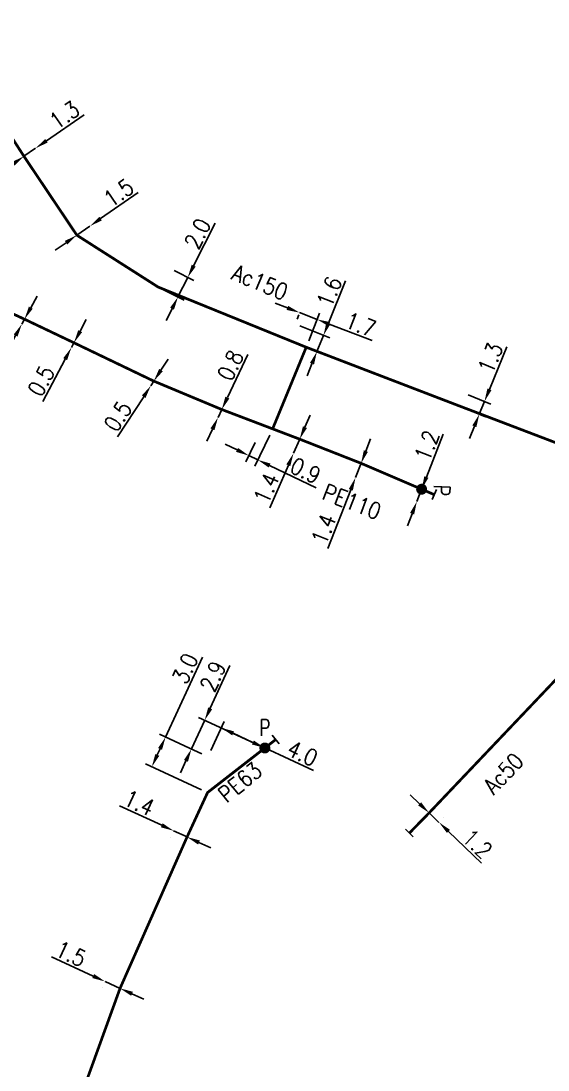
# Model space of a CAD drawing. Header units: millimetres. Extents: x 133989 to 135004, y 130988 to 132014.
# Drawn here: x 134578.6 to 134626.8, y 131349.5 to 131445.4 of the extents above; entities that cross this region are included whole.
import ezdxf
from ezdxf.enums import TextEntityAlignment as Align

# ---------------------------------------------------------------- set-up
doc = ezdxf.new("R2010")
doc.units = ezdxf.units.MM
doc.header["$PDMODE"] = 34
doc.linetypes.add('L_25_AP', pattern=[2000, 1000, 1000])
doc.linetypes.add('L_25_PE', pattern=[2000, 1000, 1000])
doc.layers.get('0').update_dxf_attribs({"linetype": 'CONTINUOUS'})
doc.layers.get('Defpoints').update_dxf_attribs({"linetype": 'CONTINUOUS'})
for name, color, linetype in [('L_150', 1, 'CONTINUOUS'), ('L_300', 7, 'CONTINUOUS'), ('L_340', 7, 'CONTINUOUS')]:
    doc.layers.add(name, color=color, linetype=linetype)
doc.styles.add('G_ROMANS', font='ROMANS.SHX', dxfattribs={"width": 0.75})
doc.styles.get("Standard").update_dxf_attribs({"font": 'romans.shx', "width": 0.85})
doc.dimstyles.get("Standard").update_dxf_attribs({"dimtxt": 1.5, "dimasz": 1.2, "dimexe": 0.625, "dimexo": 0.625, "dimgap": 0.25, "dimtad": 1, "dimdec": 1, "dimzin": 0, "dimdsep": 46, "dimtxsty": 'Standard', "dimcen": -0.5, "dimadec": 0, "dimazin": 0, "dimtfac": 1, "dimtdec": 1, "dimtmove": 0, "dimatfit": 3, "dimfxl": 0, "dimtolj": 1, "dimtzin": 0, "dimarcsym": 0})

# ---------------------------------------------------------------- blocks, each defined once
blk = doc.blocks.new('*D423')
at = {"layer": 'Defpoints', "color": 0, "linetype": 'Continuous', "transparency": 16777216}
for p in [(134591.847, 131379.932), (134595.067, 131378.447), (134595.688, 131374.857)]:
    blk.add_point(p, dxfattribs=at)
at = {"layer": 'L_150', "color": 0, "linetype": 'Continuous', "lineweight": -2, "transparency": 16777216}
for p, q in [((134591.847, 131379.932), (134595.211, 131387.224)), ((134594.499, 131378.709), (134591.28, 131380.194)), ((134591.093, 131378.298), (134591.345, 131378.843)), ((134595.121, 131375.118), (134590.023, 131377.47))]:
    blk.add_line(p, q, dxfattribs=at)
at = {"layer": 'L_150', "color": 0, "linetype": 'Continuous', "transparency": 16777216}
for points in [[(134591.163, 131378.926), (134591.526, 131378.759), (134591.847, 131379.932)], [(134590.912, 131378.382), (134591.275, 131378.214), (134590.591, 131377.208)]]:
    blk.add_solid(points, dxfattribs=at)
at = {"layer": 'L_150', "color": 0, "linetype": 'Continuous', "transparency": 16777216, "insert": (134593.639, 131386.203), "char_height": 1.5, "attachment_point": 5, "rotation": 65.23661}
blk.add_mtext('\\A1;3.0', dxfattribs=at)
blk = doc.blocks.new('*D424')
at = {"layer": 'Defpoints', "color": 0, "linetype": 'Continuous', "transparency": 16777216}
for p in [(134592.588, 131371.359), (134592.588, 131371.359), (134593.814, 131370.794)]:
    blk.add_point(p, dxfattribs=at)
at = {"layer": 'L_150', "color": 0, "linetype": 'Continuous', "lineweight": -2, "transparency": 16777216}
for p, q in [((134591.499, 131371.862), (134587.639, 131373.642)), ((134593.814, 131370.794), (134592.588, 131371.359)), ((134592.326, 131370.792), (134592.326, 131370.792)), ((134593.552, 131370.226), (134593.552, 131370.226)), ((134594.904, 131370.291), (134595.993, 131369.789))]:
    blk.add_line(p, q, dxfattribs=at)
at = {"layer": 'L_150', "color": 0, "linetype": 'Continuous', "transparency": 16777216}
for points in [[(134591.582, 131372.044), (134591.415, 131371.68), (134592.588, 131371.359)], [(134594.987, 131370.473), (134594.82, 131370.11), (134593.814, 131370.794)]]:
    blk.add_solid(points, dxfattribs=at)
at = {"layer": 'L_150', "color": 0, "linetype": 'Continuous', "transparency": 16777216, "insert": (134589.443, 131373.911), "char_height": 1.5, "attachment_point": 5, "rotation": 335.23661}
blk.add_mtext('\\A1;1.4', dxfattribs=at)
blk = doc.blocks.new('*D425')
at = {"layer": 'Defpoints', "color": 0, "linetype": 'Continuous', "transparency": 16777216}
for p in [(134594.215, 131378.84), (134600.926, 131378.933), (134595.719, 131378.146)]:
    blk.add_point(p, dxfattribs=at)
at = {"layer": 'L_300', "color": 0, "linetype": 'Continuous', "lineweight": -2, "transparency": 16777216}
for p, q in [((134595.93, 131382.559), (134597.736, 131386.473)), ((134600.358, 131379.195), (134594.86, 131381.731)), ((134594.215, 131378.84), (134595.428, 131381.469)), ((134595.151, 131378.408), (134593.647, 131379.102)), ((134593.712, 131377.75), (134593.21, 131376.661))]:
    blk.add_line(p, q, dxfattribs=at)
at = {"layer": 'L_300', "color": 0, "linetype": 'Continuous', "transparency": 16777216}
for points in [[(134595.749, 131382.643), (134596.112, 131382.475), (134595.428, 131381.469)], [(134593.531, 131377.834), (134593.894, 131377.667), (134594.215, 131378.84)]]:
    blk.add_solid(points, dxfattribs=at)
at = {"layer": 'L_300', "color": 0, "linetype": 'Continuous', "transparency": 16777216, "insert": (134596.176, 131385.48), "char_height": 1.5, "attachment_point": 5, "rotation": 65.23661}
blk.add_mtext('\\A1;2.9', dxfattribs=at)
blk = doc.blocks.new('*D426')
at = {"layer": 'Defpoints', "color": 0, "linetype": 'Continuous', "transparency": 16777216}
for p in [(134596.932, 131380.775), (134600.926, 131378.933), (134595.719, 131378.146)]:
    blk.add_point(p, dxfattribs=at)
at = {"layer": 'L_300', "color": 0, "linetype": 'Continuous', "lineweight": -2, "transparency": 16777216}
for p, q in [((134595.981, 131378.714), (134597.194, 131381.343)), ((134598.021, 131380.273), (134599.836, 131379.436)), ((134600.926, 131378.933), (134605.386, 131376.875))]:
    blk.add_line(p, q, dxfattribs=at)
at = {"layer": 'L_300', "color": 0, "linetype": 'Continuous', "transparency": 16777216}
for points in [[(134598.105, 131380.454), (134597.938, 131380.091), (134596.932, 131380.775)], [(134599.92, 131379.617), (134599.752, 131379.254), (134600.926, 131378.933)]]:
    blk.add_solid(points, dxfattribs=at)
at = {"layer": 'L_300', "color": 0, "linetype": 'Continuous', "transparency": 16777216, "insert": (134604.365, 131378.448), "char_height": 1.5, "attachment_point": 5, "rotation": 335.23661}
blk.add_mtext('\\A1;4.0', dxfattribs=at)
blk = doc.blocks.new('L_300_12')
at = {"color": 0, "linetype": 'Continuous', "const_width": 0.497, "flags": 128}
blk.add_lwpolyline([(-0.252, 0, 1), (0.252, 0, 1)], format="xyb", close=True, dxfattribs=at)
at = {"color": 0, "linetype": 'Continuous', "style": 'G_ROMANS', "width": 0.75}
blk.add_text('P', height=1.5, dxfattribs=at).set_placement((0, 1.85), align=Align.MIDDLE)
at = {"color": 0, "linetype": 'Continuous', "width": 0.75, "flags": 3}
for tag, p in [('DEF_LEG', (0, -5)), ('DEF_COUP', (0, -7.5)), ('DEF_TYPE', (0, -10))]:
    blk.add_attdef(tag, text='', height=1.2, dxfattribs=at).set_placement(p, align=Align.MIDDLE)
blk = doc.blocks.new('L_340_07')
at = {"color": 0, "linetype": 'Continuous', "const_width": 0.25, "flags": 128}
blk.add_lwpolyline([(0, 0), (1.25, 0)], dxfattribs=at)
at = {"color": 0, "linetype": 'Continuous', "flags": 128}
blk.add_lwpolyline([(1.25, -0.5), (1.25, 0.5)], dxfattribs=at)
at = {"color": 0, "linetype": 'Continuous', "width": 0.75, "flags": 3}
for tag, p in [('DEF_LEG', (0.723, -3.465)), ('DEF_COUP', (0.723, -5.965)), ('DEF_TYPE', (0.723, -8.465))]:
    blk.add_attdef(tag, text='', height=1.2, dxfattribs=at).set_placement(p, align=Align.MIDDLE)
blk = doc.blocks.new('*D427')
at = {"layer": 'Defpoints', "color": 0, "linetype": 'Continuous', "transparency": 16777216}
for p in [(134586.324, 131357.581), (134586.324, 131357.581), (134587.689, 131356.957)]:
    blk.add_point(p, dxfattribs=at)
at = {"layer": 'L_150', "color": 0, "linetype": 'Continuous', "lineweight": -2, "transparency": 16777216}
for p, q in [((134585.233, 131358.08), (134581.424, 131359.823)), ((134587.689, 131356.957), (134586.324, 131357.581)), ((134586.065, 131357.013), (134586.065, 131357.013)), ((134587.429, 131356.389), (134587.429, 131356.389)), ((134588.78, 131356.458), (134589.871, 131355.959))]:
    blk.add_line(p, q, dxfattribs=at)
at = {"layer": 'L_150', "color": 0, "linetype": 'Continuous', "transparency": 16777216}
for points in [[(134585.316, 131358.262), (134585.15, 131357.898), (134586.324, 131357.581)], [(134588.863, 131356.64), (134588.697, 131356.276), (134587.689, 131356.957)]]:
    blk.add_solid(points, dxfattribs=at)
at = {"layer": 'L_150', "color": 0, "linetype": 'Continuous', "transparency": 16777216, "insert": (134583.199, 131360.11), "char_height": 1.5, "attachment_point": 5, "rotation": 335.41989}
blk.add_mtext('\\A1;1.5', dxfattribs=at)
blk = doc.blocks.new('*D778')
at = {"layer": 'Defpoints', "color": 0, "linetype": 'Continuous', "transparency": 16777216}
for p in [(134579.974, 131433.769), (134579.974, 131433.769), (134578.905, 131433.029)]:
    blk.add_point(p, dxfattribs=at)
at = {"layer": 'L_150', "color": 0, "linetype": 'Continuous', "lineweight": -2, "transparency": 16777216}
for p, q in [((134580.961, 131434.451), (134584.407, 131436.834)), ((134578.905, 131433.029), (134579.974, 131433.769)), ((134577.918, 131432.347), (134576.931, 131431.664))]:
    blk.add_line(p, q, dxfattribs=at)
at = {"layer": 'L_150', "color": 0, "linetype": 'Continuous', "transparency": 16777216}
for points in [[(134580.847, 131434.616), (134581.075, 131434.287), (134579.974, 131433.769)], [(134577.804, 131432.511), (134578.032, 131432.182), (134578.905, 131433.029)]]:
    blk.add_solid(points, dxfattribs=at)
at = {"layer": 'L_150', "color": 0, "linetype": 'Continuous', "transparency": 16777216, "insert": (134582.609, 131436.806), "char_height": 1.5, "attachment_point": 5, "rotation": 34.6641}
blk.add_mtext('\\A1;1.3', dxfattribs=at)
blk = doc.blocks.new('*D779')
at = {"layer": 'Defpoints', "color": 0, "linetype": 'Continuous', "transparency": 16777216}
for p in [(134584.93, 131426.643), (134584.93, 131426.643), (134583.739, 131425.816)]:
    blk.add_point(p, dxfattribs=at)
at = {"layer": 'L_150', "color": 0, "linetype": 'Continuous', "lineweight": -2, "transparency": 16777216}
for p, q in [((134585.915, 131427.328), (134589.354, 131429.72)), ((134583.739, 131425.816), (134584.93, 131426.643)), ((134582.754, 131425.131), (134581.769, 131424.445))]:
    blk.add_line(p, q, dxfattribs=at)
at = {"layer": 'L_150', "color": 0, "linetype": 'Continuous', "transparency": 16777216}
for points in [[(134585.801, 131427.493), (134586.029, 131427.164), (134584.93, 131426.643)], [(134582.64, 131425.295), (134582.868, 131424.966), (134583.739, 131425.816)]]:
    blk.add_solid(points, dxfattribs=at)
at = {"layer": 'L_150', "color": 0, "linetype": 'Continuous', "transparency": 16777216, "insert": (134587.556, 131429.688), "char_height": 1.5, "attachment_point": 5, "rotation": 34.81268}
blk.add_mtext('\\A1;1.5', dxfattribs=at)
blk = doc.blocks.new('*D781')
at = {"layer": 'Defpoints', "color": 0, "linetype": 'Continuous', "transparency": 16777216}
for p in [(134615.941, 131372.996), (134616.844, 131372.133), (134616.844, 131372.133)]:
    blk.add_point(p, dxfattribs=at)
at = {"layer": 'L_150', "color": 0, "linetype": 'Continuous', "lineweight": -2, "transparency": 16777216}
for p, q in [((134615.073, 131373.825), (134614.206, 131374.654)), ((134615.941, 131372.996), (134616.844, 131372.133)), ((134616.373, 131373.448), (134616.373, 131373.448)), ((134617.276, 131372.585), (134617.276, 131372.585)), ((134617.711, 131371.304), (134620.74, 131368.41))]:
    blk.add_line(p, q, dxfattribs=at)
at = {"layer": 'L_150', "color": 0, "linetype": 'Continuous', "transparency": 16777216}
for points in [[(134615.211, 131373.97), (134614.935, 131373.681), (134615.941, 131372.996)], [(134617.849, 131371.449), (134617.573, 131371.159), (134616.844, 131372.133)]]:
    blk.add_solid(points, dxfattribs=at)
at = {"layer": 'L_150', "color": 0, "linetype": 'Continuous', "transparency": 16777216, "insert": (134620.35, 131370.165), "char_height": 1.5, "attachment_point": 5, "rotation": 316.30018}
blk.add_mtext('\\A1;1.2', dxfattribs=at)
blk = doc.blocks.new('*D785')
at = {"layer": 'Defpoints', "color": 0, "linetype": 'Continuous', "transparency": 16777216}
for p in [(134618.932, 131411.455), (134618.461, 131410.297), (134621.002, 131410.611)]:
    blk.add_point(p, dxfattribs=at)
at = {"layer": 'L_150', "color": 0, "linetype": 'Continuous', "lineweight": -2, "transparency": 16777216}
for p, q in [((134621.455, 131411.723), (134623.036, 131415.602)), ((134619.511, 131411.219), (134621.581, 131410.376)), ((134620.53, 131409.454), (134621.002, 131410.611)), ((134619.039, 131410.061), (134621.109, 131409.218)), ((134620.077, 131408.343), (134619.624, 131407.231))]:
    blk.add_line(p, q, dxfattribs=at)
at = {"layer": 'L_150', "color": 0, "linetype": 'Continuous', "transparency": 16777216}
for points in [[(134621.27, 131411.798), (134621.64, 131411.647), (134621.002, 131410.611)], [(134619.892, 131408.418), (134620.263, 131408.267), (134620.53, 131409.454)]]:
    blk.add_solid(points, dxfattribs=at)
at = {"layer": 'L_150', "color": 0, "linetype": 'Continuous', "transparency": 16777216, "insert": (134621.546, 131414.595), "char_height": 1.5, "attachment_point": 5, "rotation": 67.82789}
blk.add_mtext('\\A1;1.3', dxfattribs=at)
blk = doc.blocks.new('*D786')
at = {"layer": 'Defpoints', "color": 0, "linetype": 'Continuous', "transparency": 16777216}
for p in [(134592.064, 131422.865), (134593.878, 131421.953), (134591.166, 131421.077)]:
    blk.add_point(p, dxfattribs=at)
at = {"layer": 'L_150', "color": 0, "linetype": 'Continuous', "lineweight": -2, "transparency": 16777216}
for p, q in [((134594.417, 131423.025), (134596.38, 131426.931)), ((134592.623, 131422.584), (134594.437, 131421.672)), ((134592.98, 131420.166), (134593.878, 131421.953)), ((134591.725, 131420.797), (134593.539, 131419.885)), ((134592.442, 131419.094), (134591.903, 131418.021))]:
    blk.add_line(p, q, dxfattribs=at)
at = {"layer": 'L_150', "color": 0, "linetype": 'Continuous', "transparency": 16777216}
for points in [[(134594.238, 131423.115), (134594.596, 131422.936), (134593.878, 131421.953)], [(134592.263, 131419.183), (134592.62, 131419.004), (134592.98, 131420.166)]]:
    blk.add_solid(points, dxfattribs=at)
at = {"layer": 'L_150', "color": 0, "linetype": 'Continuous', "transparency": 16777216, "insert": (134594.774, 131425.963), "char_height": 1.5, "attachment_point": 5, "rotation": 63.32306}
blk.add_mtext('\\A1;2.0', dxfattribs=at)
blk = doc.blocks.new('*D885')
at = {"layer": 'Defpoints', "color": 0, "linetype": 'Continuous', "transparency": 16777216}
for p in [(134578.955, 131418.135), (134578.716, 131417.695), (134578.716, 131417.695)]:
    blk.add_point(p, dxfattribs=at)
at = {"layer": 'L_150', "color": 0, "linetype": 'Continuous', "lineweight": -2, "transparency": 16777216}
for p, q in [((134579.529, 131419.189), (134580.102, 131420.243)), ((134578.955, 131418.135), (134578.716, 131417.695)), ((134578.143, 131416.641), (134576.053, 131412.802))]:
    blk.add_line(p, q, dxfattribs=at)
at = {"layer": 'L_150', "color": 0, "linetype": 'Continuous', "transparency": 16777216}
for points in [[(134579.353, 131419.284), (134579.704, 131419.093), (134578.955, 131418.135)], [(134577.967, 131416.737), (134578.318, 131416.546), (134578.716, 131417.695)]]:
    blk.add_solid(points, dxfattribs=at)
at = {"layer": 'L_150', "color": 0, "linetype": 'Continuous', "transparency": 16777216, "insert": (134575.933, 131414.672), "char_height": 1.5, "attachment_point": 5, "rotation": 61.44723}
blk.add_mtext('\\A1;0.5', dxfattribs=at)
blk = doc.blocks.new('*D886')
at = {"layer": 'Defpoints', "color": 0, "linetype": 'Continuous', "transparency": 16777216}
for p in [(134583.238, 131415.539), (134583.238, 131415.539), (134583.474, 131415.98)]:
    blk.add_point(p, dxfattribs=at)
at = {"layer": 'L_150', "color": 0, "linetype": 'Continuous', "lineweight": -2, "transparency": 16777216}
for p, q in [((134584.038, 131417.039), (134584.603, 131418.098)), ((134583.474, 131415.98), (134583.238, 131415.539)), ((134582.674, 131414.48), (134580.617, 131410.622))]:
    blk.add_line(p, q, dxfattribs=at)
at = {"layer": 'L_150', "color": 0, "linetype": 'Continuous', "transparency": 16777216}
for points in [[(134583.862, 131417.133), (134584.215, 131416.945), (134583.474, 131415.98)], [(134582.497, 131414.574), (134582.85, 131414.386), (134583.238, 131415.539)]]:
    blk.add_solid(points, dxfattribs=at)
at = {"layer": 'L_150', "color": 0, "linetype": 'Continuous', "transparency": 16777216, "insert": (134580.481, 131412.492), "char_height": 1.5, "attachment_point": 5, "rotation": 61.9329}
blk.add_mtext('\\A1;0.5', dxfattribs=at)
blk = doc.blocks.new('*D887')
at = {"layer": 'Defpoints', "color": 0, "linetype": 'Continuous', "transparency": 16777216}
for p in [(134590.775, 131412.475), (134590.503, 131412.056), (134590.503, 131412.056)]:
    blk.add_point(p, dxfattribs=at)
at = {"layer": 'L_150', "color": 0, "linetype": 'Continuous', "lineweight": -2, "transparency": 16777216}
for p, q in [((134591.429, 131413.481), (134592.083, 131414.487)), ((134590.775, 131412.475), (134590.503, 131412.056)), ((134589.849, 131411.049), (134587.468, 131407.384))]:
    blk.add_line(p, q, dxfattribs=at)
at = {"layer": 'L_150', "color": 0, "linetype": 'Continuous', "transparency": 16777216}
for points in [[(134591.261, 131413.59), (134591.597, 131413.372), (134590.775, 131412.475)], [(134589.681, 131411.158), (134590.017, 131410.94), (134590.503, 131412.056)]]:
    blk.add_solid(points, dxfattribs=at)
at = {"layer": 'L_150', "color": 0, "linetype": 'Continuous', "transparency": 16777216, "insert": (134587.493, 131409.258), "char_height": 1.5, "attachment_point": 5, "rotation": 56.98748}
blk.add_mtext('\\A1;0.5', dxfattribs=at)
blk = doc.blocks.new('*D888')
at = {"layer": 'Defpoints', "color": 0, "linetype": 'Continuous', "transparency": 16777216}
for p in [(134596.987, 131409.88), (134596.646, 131409.157), (134596.646, 131409.157)]:
    blk.add_point(p, dxfattribs=at)
at = {"layer": 'L_150', "color": 0, "linetype": 'Continuous', "lineweight": -2, "transparency": 16777216}
for p, q in [((134597.498, 131410.966), (134599.361, 131414.921)), ((134596.646, 131409.157), (134596.987, 131409.88)), ((134596.135, 131408.071), (134595.624, 131406.985))]:
    blk.add_line(p, q, dxfattribs=at)
at = {"layer": 'L_150', "color": 0, "linetype": 'Continuous', "transparency": 16777216}
for points in [[(134597.317, 131411.051), (134597.679, 131410.881), (134596.987, 131409.88)], [(134595.954, 131408.156), (134596.316, 131407.986), (134596.646, 131409.157)]]:
    blk.add_solid(points, dxfattribs=at)
at = {"layer": 'L_150', "color": 0, "linetype": 'Continuous', "transparency": 16777216, "insert": (134597.781, 131413.912), "char_height": 1.5, "attachment_point": 5, "rotation": 64.78369}
blk.add_mtext('\\A1;0.8', dxfattribs=at)
blk = doc.blocks.new('*D889')
at = {"layer": 'Defpoints', "color": 0, "linetype": 'Continuous', "transparency": 16777216}
for p in [(134604.11, 131407.168), (134603.551, 131405.884), (134603.551, 131405.884)]:
    blk.add_point(p, dxfattribs=at)
at = {"layer": 'L_150', "color": 0, "linetype": 'Continuous', "lineweight": -2, "transparency": 16777216}
for p, q in [((134604.59, 131408.268), (134605.069, 131409.368)), ((134604.11, 131407.168), (134603.551, 131405.884)), ((134603.072, 131404.784), (134601.375, 131400.887))]:
    blk.add_line(p, q, dxfattribs=at)
at = {"layer": 'L_150', "color": 0, "linetype": 'Continuous', "transparency": 16777216}
for points in [[(134604.406, 131408.348), (134604.773, 131408.188), (134604.11, 131407.168)], [(134602.889, 131404.864), (134603.256, 131404.704), (134603.551, 131405.884)]]:
    blk.add_solid(points, dxfattribs=at)
at = {"layer": 'L_150', "color": 0, "linetype": 'Continuous', "transparency": 16777216, "insert": (134601.067, 131402.685), "char_height": 1.5, "attachment_point": 5, "rotation": 66.46496}
blk.add_mtext('\\A1;1.4', dxfattribs=at)
blk = doc.blocks.new('*D890')
at = {"layer": 'Defpoints', "color": 0, "linetype": 'Continuous', "transparency": 16777216}
for p in [(134609.724, 131404.96), (134609.216, 131403.655), (134609.216, 131403.655)]:
    blk.add_point(p, dxfattribs=at)
at = {"layer": 'L_150', "color": 0, "linetype": 'Continuous', "lineweight": -2, "transparency": 16777216}
for p, q in [((134610.159, 131406.078), (134610.595, 131407.196)), ((134609.724, 131404.96), (134609.216, 131403.655)), ((134608.78, 131402.537), (134606.684, 131397.156))]:
    blk.add_line(p, q, dxfattribs=at)
at = {"layer": 'L_150', "color": 0, "linetype": 'Continuous', "transparency": 16777216}
for points in [[(134609.973, 131406.151), (134610.345, 131406.005), (134609.724, 131404.96)], [(134608.594, 131402.61), (134608.966, 131402.464), (134609.216, 131403.655)]]:
    blk.add_solid(points, dxfattribs=at)
at = {"layer": 'L_150', "color": 0, "linetype": 'Continuous', "transparency": 16777216, "insert": (134606.306, 131398.94), "char_height": 1.5, "attachment_point": 5, "rotation": 68.72167}
blk.add_mtext('\\A1;1.4', dxfattribs=at)
blk = doc.blocks.new('*D891')
at = {"layer": 'Defpoints', "color": 0, "linetype": 'Continuous', "transparency": 16777216}
for p in [(134615.257, 131402.59), (134614.822, 131401.472), (134614.822, 131401.472)]:
    blk.add_point(p, dxfattribs=at)
at = {"layer": 'L_300', "color": 0, "linetype": 'Continuous', "lineweight": -2, "transparency": 16777216}
for p, q in [((134615.693, 131403.708), (134617.213, 131407.612)), ((134614.822, 131401.472), (134615.257, 131402.59)), ((134614.386, 131400.354), (134613.951, 131399.236))]:
    blk.add_line(p, q, dxfattribs=at)
at = {"layer": 'L_300', "color": 0, "linetype": 'Continuous', "transparency": 16777216}
for points in [[(134615.506, 131403.781), (134615.879, 131403.636), (134615.257, 131402.59)], [(134614.2, 131400.426), (134614.573, 131400.281), (134614.822, 131401.472)]]:
    blk.add_solid(points, dxfattribs=at)
at = {"layer": 'L_300', "color": 0, "linetype": 'Continuous', "transparency": 16777216, "insert": (134615.739, 131406.582), "char_height": 1.5, "attachment_point": 5, "rotation": 68.72167}
blk.add_mtext('\\A1;1.2', dxfattribs=at)
blk = doc.blocks.new('*D892')
at = {"layer": 'Defpoints', "color": 0, "linetype": 'Continuous', "transparency": 16777216}
for p in [(134600.315, 131407.434), (134601.637, 131408.11), (134599.468, 131405.665)]:
    blk.add_point(p, dxfattribs=at)
at = {"layer": 'L_150', "color": 0, "linetype": 'Continuous', "lineweight": -2, "transparency": 16777216}
for p, q in [((134601.367, 131407.546), (134600.01, 131404.712)), ((134598.386, 131406.183), (134597.303, 131406.702)), ((134600.045, 131406.87), (134599.198, 131405.101)), ((134599.468, 131405.665), (134600.28, 131405.276)), ((134601.362, 131404.758), (134605.615, 131402.721))]:
    blk.add_line(p, q, dxfattribs=at)
at = {"layer": 'L_150', "color": 0, "linetype": 'Continuous', "transparency": 16777216}
for points in [[(134598.472, 131406.364), (134598.299, 131406.003), (134599.468, 131405.665)], [(134601.448, 131404.938), (134601.276, 131404.577), (134600.28, 131405.276)]]:
    blk.add_solid(points, dxfattribs=at)
at = {"layer": 'L_150', "color": 0, "linetype": 'Continuous', "transparency": 16777216, "insert": (134604.645, 131404.294), "char_height": 1.5, "attachment_point": 5, "rotation": 334.40845}
blk.add_mtext('\\A1;0.9', dxfattribs=at)
blk = doc.blocks.new('*D893')
at = {"layer": 'Defpoints', "color": 0, "linetype": 'Continuous', "transparency": 16777216}
for p in [(134603.541, 131417.772), (134606.286, 131416.659), (134604.707, 131415.573)]:
    blk.add_point(p, dxfattribs=at)
at = {"layer": 'L_150', "color": 0, "linetype": 'Continuous', "lineweight": -2, "transparency": 16777216}
for p, q in [((134606.737, 131417.771), (134608.312, 131421.653)), ((134604.121, 131417.537), (134606.865, 131416.424)), ((134605.685, 131415.176), (134606.286, 131416.659)), ((134605.286, 131415.338), (134606.264, 131414.941)), ((134605.234, 131414.064), (134604.783, 131412.952))]:
    blk.add_line(p, q, dxfattribs=at)
at = {"layer": 'L_150', "color": 0, "linetype": 'Continuous', "transparency": 16777216}
for points in [[(134606.552, 131417.846), (134606.923, 131417.695), (134606.286, 131416.659)], [(134605.048, 131414.139), (134605.419, 131413.989), (134605.685, 131415.176)]]:
    blk.add_solid(points, dxfattribs=at)
at = {"layer": 'L_150', "color": 0, "linetype": 'Continuous', "transparency": 16777216, "insert": (134606.823, 131420.644), "char_height": 1.5, "attachment_point": 5, "rotation": 67.92164}
blk.add_mtext('\\A1;1.6', dxfattribs=at)
blk = doc.blocks.new('*D894')
at = {"layer": 'Defpoints', "color": 0, "linetype": 'Continuous', "transparency": 16777216}
for p in [(134604.26, 131419.131), (134604.106, 131418.734), (134604.715, 131415.57)]:
    blk.add_point(p, dxfattribs=at)
at = {"layer": 'L_150', "color": 0, "linetype": 'Continuous', "lineweight": -2, "transparency": 16777216}
for p, q in [((134602.987, 131419.167), (134601.868, 131419.599)), ((134604.035, 131418.548), (134603.881, 131418.151)), ((134604.106, 131418.734), (134605.7, 131418.118)), ((134604.94, 131416.153), (134605.925, 131418.701)), ((134606.819, 131417.686), (134610.726, 131416.175))]:
    blk.add_line(p, q, dxfattribs=at)
at = {"layer": 'L_150', "color": 0, "linetype": 'Continuous', "transparency": 16777216}
for points in [[(134603.059, 131419.353), (134602.915, 131418.98), (134604.106, 131418.734)], [(134606.891, 131417.872), (134606.747, 131417.499), (134605.7, 131418.118)]]:
    blk.add_solid(points, dxfattribs=at)
at = {"layer": 'L_150', "color": 0, "linetype": 'Continuous', "transparency": 16777216, "insert": (134609.693, 131417.647), "char_height": 1.5, "attachment_point": 5, "rotation": 338.86894}
blk.add_mtext('\\A1;1.7', dxfattribs=at)

msp = doc.modelspace()

# ---------------------------------------------------------------- linework, layer by layer
at = {"layer": 'L_150', "linetype": 'L_25_AP', "const_width": 0.25, "flags": 128}
for points in [[(134549.376, 131691.224), (134550.237, 131678.082), (134549.846, 131667.014), (134549.57, 131659.168), (134550.47, 131659.149), (134550.375, 131656.561), (134548.706, 131631.705), (134548.631, 131630.007), (134548.495, 131626.936), (134547.955, 131614.725), (134546.795, 131592.506), (134545.887, 131574.448), (134545.312, 131559.12), (134545.253, 131544.175), (134549.043, 131526.064), (134553.942, 131508.708), (134559.125, 131489.841), (134563.129, 131474.348), (134568.862, 131453.606), (134571.586, 131444.37), (134574.455, 131439.924), (134578.906, 131433.028), (134583.739, 131425.816), (134590.533, 131421.483), (134591.166, 131421.077), (134604.707, 131415.573), (134618.461, 131410.297), (134644.316, 131400.439), (134645.993, 131399.458), (134648.871, 131397.566), (134653.115, 131394.094), (134654.485, 131392.954), (134656.172, 131391.291), (134657.346, 131390.058)], [(134615.007, 131372.041), (134615.941, 131372.996), (134632.572, 131390.496), (134636.966, 131395.119), (134640.327, 131392.415), (134645.993, 131399.458)]]:
    msp.add_lwpolyline(points, dxfattribs=at)
at = {"layer": 'L_150', "linetype": 'L_25_PE', "const_width": 0.25, "flags": 128}
for points in [[(134615.257, 131402.59), (134609.724, 131404.96), (134604.11, 131407.168), (134596.987, 131409.88), (134590.775, 131412.475), (134583.474, 131415.98), (134578.955, 131418.135), (134571.189, 131421.73), (134565.6, 131424.372), (134562.874, 131425.666), (134559.017, 131427.416), (134557.211, 131427.727), (134553.561, 131429.365), (134551.503, 131429.659), (134543.725, 131430.041), (134537.297, 131430.702), (134529.436, 131430.858), (134527.439, 131430.852)], [(134604.707, 131415.573), (134601.637, 131408.11)]]:
    msp.add_lwpolyline(points, dxfattribs=at)
at = {"layer": 'L_150', "linetype": 'L_25_PE', "flags": 128}
msp.add_lwpolyline([(134600.926, 131378.933, 0.25, 0.25, 0), (134595.688, 131374.857, 0.25, 0.25, 0), (134593.814, 131370.794, 0.25, 0.25, 0), (134587.689, 131356.957, 0.25, 0.25, 0), (134581.715, 131340.455, 0.25, 0.25, 0), (134572.434, 131300.506, 0.25, 0.25, 0), (134567.049, 131277.4, 0.25, 0.25, 0), (134564.045, 131264.773, 0.25, 0.25, 0), (134561.586, 131254.437, 0, 0, 0)], format="xyseb", dxfattribs=at)

# ---------------------------------------------------------------- block references
at = {"layer": 'L_300', "rotation": 266.9985994374658}
msp.add_blockref('L_300_12', (134615.257, 131402.59), dxfattribs=at)
at = {"layer": 'L_300'}
msp.add_blockref('L_300_12', (134600.926, 131378.933), dxfattribs=at)
at = {"layer": 'L_340'}
for p, rotation in [((134615.257, 131402.59), 336.8176735288929), ((134600.926, 131378.933), 37.75165381162159), ((134615.007, 131372.041), 225.6529766720382)]:
    msp.add_blockref('L_340_07', p, dxfattribs=dict(at, rotation=rotation))

# ---------------------------------------------------------------- texts
at = {"layer": 'L_150', "linetype": 'Continuous', "width": 0.85}
for s, rotation, p in [('Ac150', 337.66501, (134600.479, 131421.513)), ('PE110', 338.98875, (134608.886, 131401.444)), ('Ac50', 46.45697, (134622.735, 131376.613)), ('PE63', 39.27161, (134598.665, 131375.794))]:
    msp.add_text(s, height=1.5, rotation=rotation, dxfattribs=at).set_placement(p, align=Align.MIDDLE)

# ---------------------------------------------------------------- dimensions: what is measured, and where the dimension line sits
at = {"layer": 'L_150', "linetype": 'Continuous'}
for base, p1, p2, angle, picture, middle in [((134579.974, 131433.769), (134578.905, 131433.029), (134579.974, 131433.769), 214.6641, '*D778', (134583.177, 131435.984)), ((134584.9297, 131426.6434), (134583.7392, 131425.8156), (134584.9297, 131426.6434), 214.81268, '*D779', (134588.1273, 131428.8668)), ((134593.878, 131421.953), (134591.166, 131421.077), (134592.064, 131422.865), 243.32306, '*D786', (134595.668, 131425.514)), ((134606.286, 131416.659), (134604.707, 131415.573), (134603.541, 131417.772), 247.92164, '*D893', (134607.75, 131420.268)), ((134604.106, 131418.734), (134604.715, 131415.57), (134604.26, 131419.131), 338.86894, '*D894', (134609.332, 131416.714)), ((134621.0019, 131410.6114), (134618.4607, 131410.2972), (134618.9324, 131411.4547), 247.82789, '*D785', (134622.4717, 131414.218)), ((134591.847, 131379.932), (134595.688, 131374.857), (134595.067, 131378.447), 245.23661, '*D423', (134594.547, 131385.784)), ((134592.5882, 131371.3593), (134593.8141, 131370.7938), (134592.5882, 131371.3593), 335.23661, '*D424', (134589.0241, 131373.0034)), ((134616.844, 131372.133), (134615.941, 131372.996), (134616.844, 131372.133), 136.30018, '*D781', (134619.659, 131369.442)), ((134586.324, 131357.581), (134587.689, 131356.957), (134586.324, 131357.581), 335.41989, '*D427', (134582.783, 131359.201))]:
    dim = msp.add_linear_dim(base=base, p1=p1, p2=p2, angle=angle, dimstyle='Standard', dxfattribs=at)
    dim.commit()
    dim.dimension.update_dxf_attribs({"geometry": picture, "text_midpoint": middle, "dimtype": 160})
for base, p1, p2, angle, text, picture, middle in [((134578.716, 131417.695), (134578.955, 131418.135), (134578.716, 131417.695), 61.44723, '0.5', '*D885', (134576.811, 131414.195)), ((134583.238, 131415.539), (134583.474, 131415.98), (134583.238, 131415.539), 61.9329, '0.5', '*D886', (134581.363, 131412.022)), ((134596.646, 131409.157), (134596.987, 131409.88), (134596.646, 131409.157), 64.78369, '0.8', '*D888', (134598.685, 131413.486)), ((134590.503, 131412.056), (134590.775, 131412.475), (134590.503, 131412.056), 56.98748, '0.5', '*D887', (134588.331, 131408.713)), ((134603.551, 131405.884), (134604.11, 131407.168), (134603.551, 131405.884), 66.46496, '1.4', '*D889', (134601.984, 131402.285)), ((134599.468, 131405.665), (134601.637, 131408.11), (134600.315, 131407.434), 334.40845, '0.9', '*D892', (134604.213, 131403.392)), ((134609.216, 131403.655), (134609.724, 131404.96), (134609.216, 131403.655), 68.72167, '1.4', '*D890', (134607.238, 131398.577))]:
    dim = msp.add_linear_dim(base=base, p1=p1, p2=p2, angle=angle, text=text, dimstyle='Standard', dxfattribs=at)
    dim.commit()
    dim.dimension.update_dxf_attribs({"geometry": picture, "text_midpoint": middle, "dimtype": 160})
at = {"layer": 'L_300', "linetype": 'Continuous'}
for base, p1, p2, angle, text, picture, middle in [((134614.822, 131401.472), (134615.257, 131402.59), (134614.822, 131401.472), 68.72167, '1.2', '*D891', (134616.671, 131406.219)), ((134596.932, 131380.775), (134600.926, 131378.933), (134595.719, 131378.146), 335.23661, '4.0', '*D426', (134603.946, 131377.54))]:
    dim = msp.add_linear_dim(base=base, p1=p1, p2=p2, angle=angle, text=text, dimstyle='Standard', dxfattribs=at)
    dim.commit()
    dim.dimension.update_dxf_attribs({"geometry": picture, "text_midpoint": middle, "dimtype": 160})
dim = msp.add_linear_dim(base=(134594.215, 131378.84), p1=(134600.926, 131378.933), p2=(134595.719, 131378.146), angle=65.23661, dimstyle='Standard', dxfattribs=at)
dim.commit()
dim.dimension.update_dxf_attribs({"geometry": '*D425', "text_midpoint": (134597.084, 131385.061), "dimtype": 160})

doc.saveas('drawing.dxf')
